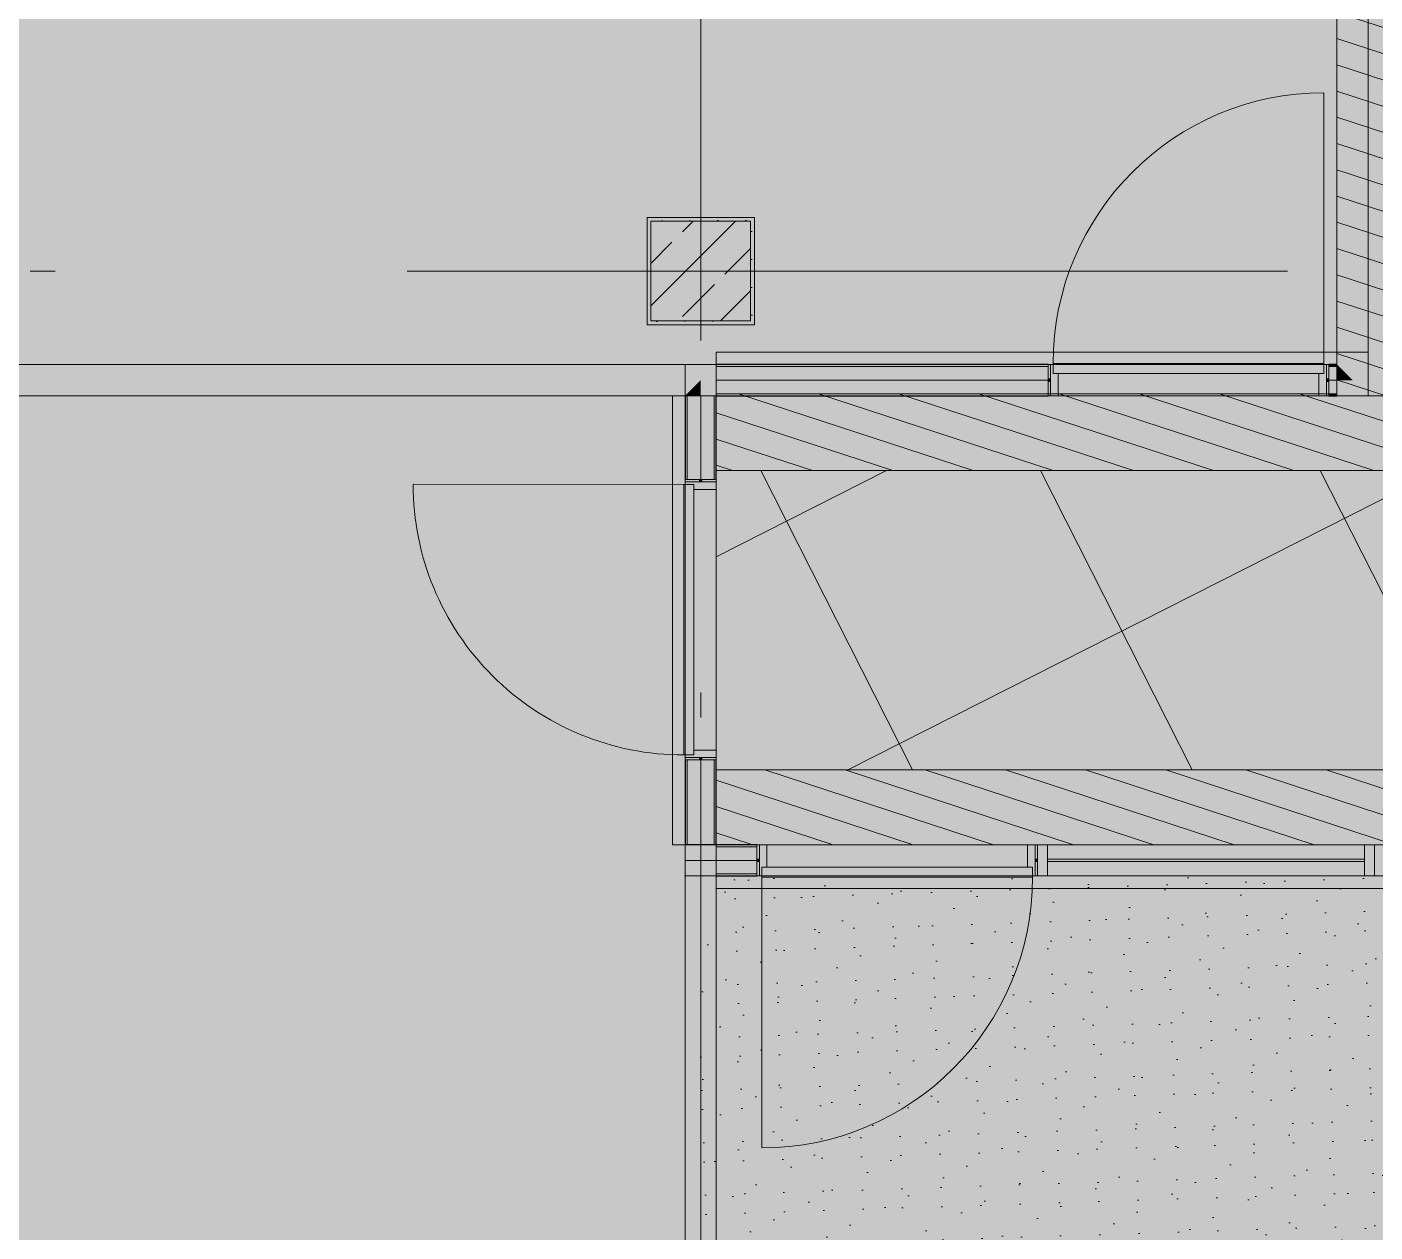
# Model space of a CAD drawing. Header units: metres. Extents: x 101 to 346, y 66 to 213.
# Drawn here: x 108.46 to 113.86, y 89.34 to 94.17 of the extents above; entities that cross this region are included whole.
import ezdxf

# ---------------------------------------------------------------- set-up
doc = ezdxf.new("R2010")
doc.units = ezdxf.units.M
doc.header["$MEASUREMENT"] = 0
for name, pattern in [('Strichlinie-über-Schnitt', [0.0023, 0.0008, -0.0015]), ('Strichpunktlinie', [0.006703, 0.003528, -0.001764, 0, -0.001411]), ('Wipeout_Contour', [1, 0, -1])]:
    doc.linetypes.add(name, pattern=pattern)
for name, color, linetype in [('00  Raster', 7, 'Continuous'), ('10  Stützen', 7, 'Continuous'), ('10  Stützen_Schnittschraffur', 7, 'Continuous'), ('10  Treppen + Rampen', 7, 'Continuous'), ('20  Wand Leichtbau', 7, 'Continuous'), ('Neubau_20  Boden Aufbauten', 7, 'Continuous'), ('Neubau_20  Boden Aufbauten_Deckschraffur', 7, 'Continuous'), ('Neubau_20  Bodenschott', 7, 'Continuous'), ('Neubau_20  Bodenschott_Deckschraffur', 7, 'Continuous'), ('Neubau_20  Wand Leichtbau', 7, 'Continuous'), ('Neubau_20 Wand Leichtbau MIETERAUSBAU', 7, 'Continuous'), ('Neubau_20 Wand Leichtbau MIETERAUSBAU_Deckschraffur', 7, 'Continuous'), ('Neubau_20 Wand Leichtbau MIETERAUSBAU_Fenster', 7, 'Continuous'), ('Neubau_20 Wand Leichtbau MIETERAUSBAU_Schnittschraffur', 7, 'Continuous'), ('Neubau_20 Wand Leichtbau MIETERAUSBAU_Tür', 7, 'Continuous')]:
    doc.layers.add(name, color=color, linetype=linetype)
pattern_1 = [(341.86749, (13.479, 22.35165), (0.03112157, 0.09503393), [])]
pattern_2 = [(26.86749, (13.58792, 22.68427), (-0.07117876, 0.14049852), [0, -0.105, 0, -0.1575]), (91.86749, (13.92054, 22.57534), (0.15741635, 0.00513262), [0, -0.077, 0, -0.133])]

# ---------------------------------------------------------------- blocks, each defined once
blk = doc.blocks.new('*X55', base_point=(96.2155, 47.274))
at = {"layer": 'Neubau_20 Wand Leichtbau MIETERAUSBAU_Schnittschraffur', "linetype": 'Continuous', "lineweight": 13, "true_color": 0x000100}
blk.add_hatch(color=98, dxfattribs=at).paths.add_polyline_path([(111.2179, 90.7749), (111.2179, 90.7669), (111.3804, 90.7669), (111.3804, 90.7749)])
blk = doc.blocks.new('*X56', base_point=(96.2155, 47.274))
at = {"layer": 'Neubau_20 Wand Leichtbau MIETERAUSBAU_Schnittschraffur', "linetype": 'Continuous', "lineweight": 13, "true_color": 0x000100}
blk.add_hatch(color=98, dxfattribs=at).paths.add_polyline_path([(111.3804, 90.8919), (111.2179, 90.8919), (111.2179, 90.8839), (111.3804, 90.8839)])
blk = doc.blocks.new('*X63', base_point=(96.2155, 47.274))
at = {"layer": 'Neubau_20 Wand Leichtbau MIETERAUSBAU_Schnittschraffur', "linetype": 'Continuous', "lineweight": 13, "true_color": 0x000100}
blk.add_hatch(color=98, dxfattribs=at).paths.add_polyline_path([(111.1009, 92.6919), (111.0929, 92.6919), (111.0929, 92.3569), (111.1009, 92.3569)])
blk = doc.blocks.new('*X64', base_point=(96.2155, 47.274))
at = {"layer": 'Neubau_20 Wand Leichtbau MIETERAUSBAU_Schnittschraffur', "linetype": 'Continuous', "lineweight": 13, "true_color": 0x000100}
blk.add_hatch(color=98, dxfattribs=at).paths.add_polyline_path([(111.1009, 91.2319), (111.0929, 91.2319), (111.0929, 90.8919), (111.1009, 90.8919)])
blk = doc.blocks.new('*X65', base_point=(96.2155, 47.274))
at = {"layer": 'Neubau_20 Wand Leichtbau MIETERAUSBAU_Schnittschraffur', "linetype": 'Continuous', "lineweight": 13, "true_color": 0x000100}
blk.add_hatch(color=98, dxfattribs=at).paths.add_polyline_path([(111.2179, 92.6919), (111.2099, 92.6919), (111.2099, 92.3569), (111.2179, 92.3569)])
blk = doc.blocks.new('*X66', base_point=(96.2155, 47.274))
at = {"layer": 'Neubau_20 Wand Leichtbau MIETERAUSBAU_Schnittschraffur', "linetype": 'Continuous', "lineweight": 13, "true_color": 0x000100}
blk.add_hatch(color=98, dxfattribs=at).paths.add_polyline_path([(111.2179, 91.2319), (111.2099, 91.2319), (111.2099, 90.8919), (111.2179, 90.8919)])
blk = doc.blocks.new('*X67', base_point=(96.2155, 47.274))
at = {"layer": 'Neubau_20 Wand Leichtbau MIETERAUSBAU_Schnittschraffur', "linetype": 'Continuous', "lineweight": 13, "true_color": 0x000100}
blk.add_hatch(color=98, dxfattribs=at).paths.add_polyline_path([(111.2179, 92.6999), (111.2179, 92.6919), (112.5479, 92.6919), (112.5479, 92.6999)])
blk = doc.blocks.new('*X68', base_point=(96.2155, 47.274))
at = {"layer": 'Neubau_20 Wand Leichtbau MIETERAUSBAU_Schnittschraffur', "linetype": 'Continuous', "lineweight": 13, "true_color": 0x000100}
blk.add_hatch(color=98, dxfattribs=at).paths.add_polyline_path([(113.6729, 92.6999), (113.6729, 92.6919), (113.7054, 92.6919), (113.7054, 92.6999)])
blk = doc.blocks.new('*X69', base_point=(96.2155, 47.274))
at = {"layer": 'Neubau_20 Wand Leichtbau MIETERAUSBAU_Schnittschraffur', "linetype": 'Continuous', "lineweight": 13, "true_color": 0x000100}
blk.add_hatch(color=98, dxfattribs=at).paths.add_polyline_path([(111.2179, 92.8169), (111.2179, 92.8089), (112.5479, 92.8089), (112.5479, 92.8169)])
blk = doc.blocks.new('*X70', base_point=(96.2155, 47.274))
at = {"layer": 'Neubau_20 Wand Leichtbau MIETERAUSBAU_Schnittschraffur', "linetype": 'Continuous', "lineweight": 13, "true_color": 0x000100}
blk.add_hatch(color=98, dxfattribs=at).paths.add_polyline_path([(113.6729, 92.8169), (113.6729, 92.8089), (113.7054, 92.8089), (113.7054, 92.8169)])

msp = doc.modelspace()

# ---------------------------------------------------------------- hatches: boundary and pattern name
at = {"layer": '10  Stützen_Schnittschraffur', "linetype": 'Continuous', "lineweight": 0, "true_color": 0xffffff}
h = msp.add_hatch(color=7, dxfattribs=at)
h.paths.add_polyline_path([(110.9404, 93.4069), (110.9404, 92.9769), (111.3704, 92.9769), (111.3704, 93.4069)])
h.paths.add_polyline_path([(110.9554, 93.3919), (111.3554, 93.3919), (111.3554, 92.9919), (110.9554, 92.9919)], flags=0)
at = {"layer": '10  Stützen_Schnittschraffur', "linetype": 'Continuous', "lineweight": 13, "true_color": 0x000100}
h = msp.add_hatch(dxfattribs=at)
h.set_pattern_fill('Gips_0008', color=98, style=0, pattern_type=2)
h.set_pattern_definition([(26.86749, (13.479, 22.351647), (-0.022596431, 0.044602705), [0, -0.05])])
h.paths.add_polyline_path([(110.9404, 93.4069), (110.9404, 92.9769), (111.3704, 92.9769), (111.3704, 93.4069)])
h.paths.add_polyline_path([(110.9554, 93.3919), (111.3554, 93.3919), (111.3554, 92.9919), (110.9554, 92.9919)], flags=0)
at = {"layer": '10  Stützen_Schnittschraffur', "linetype": 'Continuous', "lineweight": 0, "true_color": 0xffffff}
msp.add_hatch(color=7, dxfattribs=at).paths.add_polyline_path([(110.9554, 92.9919), (111.3554, 92.9919), (111.3554, 93.3919), (110.9554, 93.3919)])
at = {"layer": '10  Stützen_Schnittschraffur', "linetype": 'Continuous', "lineweight": 13, "true_color": 0x000100}
h = msp.add_hatch(dxfattribs=at)
h.set_pattern_fill('Beton__Stahlbeton_0008', color=98, style=0, pattern_type=2)
h.set_pattern_definition([(225, (110.95537, 93.3919), (-0.16971, 0.16971), []), (225, (110.87052, 93.47674), (-0.169706, 0.169706), [0.18, -0.06])])
h.paths.add_polyline_path([(110.9554, 92.9919), (111.3554, 92.9919), (111.3554, 93.3919), (110.9554, 93.3919)])
at = {"layer": 'Neubau_20  Boden Aufbauten_Deckschraffur', "linetype": 'Continuous', "lineweight": 18}
for color, points in [(30, [(113.8304, 99.9619), (113.8304, 97.312), (113.7054, 97.312), (113.7054, 92.6999), (111.2179, 92.6999), (111.2179, 92.3919), (121.8454, 92.3919), (121.8454, 92.8169), (124.6679, 92.8169), (124.6679, 95.2768), (122.0179, 95.2768), (122.0179, 99.9621)]), (171, [(113.1704, 97.469), (104.6804, 97.469), (104.6804, 92.8669), (104.6804, 85.0069), (111.0679, 85.0069), (111.1554, 85.0069), (111.1554, 90.7669), (111.0929, 90.7669), (111.0929, 92.8169), (111.2179, 92.8169), (113.7054, 92.8169), (113.7054, 97.312), (113.1704, 97.312)]), (30, [(121.8454, 91.1919), (111.2179, 91.1919), (111.2179, 90.8919), (118.2804, 90.8919), (118.2804, 85.1769), (120.5754, 85.1769), (120.5754, 88.5569), (121.8454, 88.5569), (121.8454, 90.7169)])]:
    msp.add_hatch(color=color, dxfattribs=at).paths.add_polyline_path(points)
h = msp.add_hatch(dxfattribs=at)
h.set_pattern_fill('Holz_Schalung_liegend__1_A9', color=6, style=0, pattern_type=2)
h.set_pattern_definition(pattern_1)
h.paths.add_polyline_path([(113.8304, 99.9619), (113.8304, 97.312), (113.7054, 97.312), (113.7054, 92.6999), (111.2179, 92.6999), (111.2179, 92.3919), (121.8454, 92.3919), (121.8454, 92.8169), (124.6679, 92.8169), (124.6679, 95.2768), (122.0179, 95.2768), (122.0179, 99.9621)])
h = msp.add_hatch(dxfattribs=at)
h.set_pattern_fill('Mörtel_0008', color=8, style=0, pattern_type=2)
h.set_pattern_definition(pattern_2)
h.paths.add_polyline_path([(113.1704, 97.469), (104.6804, 97.469), (104.6804, 92.8669), (104.6804, 85.0069), (111.0679, 85.0069), (111.1554, 85.0069), (111.1554, 90.7669), (111.0929, 90.7669), (111.0929, 92.8169), (111.2179, 92.8169), (113.7054, 92.8169), (113.7054, 97.312), (113.1704, 97.312)])
at = {"layer": 'Neubau_20  Boden Aufbauten_Deckschraffur', "linetype": 'Continuous', "lineweight": 18, "true_color": 0xff952b}
msp.add_hatch(color=30, dxfattribs=at).paths.add_polyline_path([(121.9554, 92.3919), (111.2179, 92.3919), (111.2179, 91.1919), (121.9554, 91.1919)])
at = {"layer": 'Neubau_20  Boden Aufbauten_Deckschraffur', "linetype": 'Continuous', "lineweight": 18, "true_color": 0x9900ff}
h = msp.add_hatch(dxfattribs=at)
h.set_pattern_fill('Bauliche_Anlagen__geplan_5C', color=190, style=0, pattern_type=2)
h.set_pattern_definition([(26.8675, (13.479, 22.3516), (-0.451929, 0.892054), []), (116.8675, (13.479, 22.3516), (0.892054, 0.451929), [])])
h.paths.add_polyline_path([(121.9554, 92.3919), (111.2179, 92.3919), (111.2179, 91.1919), (121.9554, 91.1919)])
at = {"layer": 'Neubau_20  Boden Aufbauten_Deckschraffur', "linetype": 'Continuous', "lineweight": 18}
h = msp.add_hatch(dxfattribs=at)
h.set_pattern_fill('Holz_Schalung_liegend__1_A9', color=6, style=0, pattern_type=2)
h.set_pattern_definition(pattern_1)
h.paths.add_polyline_path([(121.8454, 91.1919), (111.2179, 91.1919), (111.2179, 90.8919), (118.2804, 90.8919), (118.2804, 85.1769), (120.5754, 85.1769), (120.5754, 88.5569), (121.8454, 88.5569), (121.8454, 90.7169)])
at = {"layer": 'Neubau_20  Boden Aufbauten_Deckschraffur', "linetype": 'Continuous', "lineweight": 18, "true_color": 0xe2ff40}
msp.add_hatch(color=61, dxfattribs=at).paths.add_polyline_path([(111.1554, 90.7669), (111.1554, 85.0069), (118.2804, 85.0069), (118.2804, 90.7669)])
at = {"layer": 'Neubau_20  Boden Aufbauten_Deckschraffur', "linetype": 'Continuous', "lineweight": 18, "true_color": 0xdfdfdf}
h = msp.add_hatch(dxfattribs=at)
h.set_pattern_fill('Mörtel_0008', color=254, style=0, pattern_type=2)
h.set_pattern_definition(pattern_2)
h.paths.add_polyline_path([(111.1554, 90.7669), (111.1554, 85.0069), (118.2804, 85.0069), (118.2804, 90.7669)])
at = {"layer": 'Neubau_20  Bodenschott_Deckschraffur', "linetype": 'Continuous', "lineweight": 0, "true_color": 0x11960a}
for points in [[(111.2179, 92.6919), (113.8304, 92.6919), (113.8304, 92.8669), (111.2179, 92.8669)], [(111.0429, 92.6919), (111.0429, 90.8919), (111.2179, 90.8919), (111.2179, 92.6919)]]:
    msp.add_hatch(color=94, dxfattribs=at).paths.add_polyline_path(points)
at = {"layer": 'Neubau_20 Wand Leichtbau MIETERAUSBAU_Schnittschraffur', "linetype": 'Continuous', "lineweight": 18}
for points in [[(113.8304, 92.6919), (113.8304, 97.312), (113.7054, 97.312), (113.7054, 92.8169)], [(104.6804, 92.6919), (111.0929, 92.6919), (111.2179, 92.8169), (104.6804, 92.8169)], [(111.2099, 92.8089), (111.2099, 92.6919), (111.2179, 92.6919), (111.2179, 92.8169)], [(113.7134, 92.8089), (113.7054, 92.8169), (113.7054, 92.8089)], [(111.2099, 92.6919), (111.2099, 92.8089), (111.1554, 92.7544), (111.1554, 92.6919)], [(113.7054, 92.7544), (113.7679, 92.7544), (113.7134, 92.8089), (113.7054, 92.8089)], [(111.1554, 92.6919), (111.1554, 92.7544), (111.1009, 92.6999), (111.1009, 92.6919)], [(113.7054, 92.6999), (113.8224, 92.6999), (113.7679, 92.7544), (113.7054, 92.7544)], [(111.1009, 92.6999), (111.0929, 92.6919), (111.1009, 92.6919)], [(113.8224, 92.6999), (113.7054, 92.6999), (113.7054, 92.6919), (113.8304, 92.6919)], [(111.2179, 90.8919), (111.0929, 90.8919), (111.0929, 90.8839), (111.2179, 90.8839)], [(111.2179, 90.8839), (111.0929, 90.8839), (111.0929, 90.8294), (111.2179, 90.8294)], [(111.2179, 90.8294), (111.0929, 90.8294), (111.0929, 90.7749), (111.2179, 90.7749)], [(111.0929, 90.7749), (111.0929, 90.7669), (111.2179, 90.7669), (111.2179, 90.7749)], [(111.2179, 90.7669), (111.0929, 90.7669), (111.0938, 85.8269), (111.1563, 85.8269), (111.2188, 85.8269)]]:
    msp.add_hatch(color=9, dxfattribs=at).paths.add_polyline_path(points)
at = {"layer": 'Neubau_20 Wand Leichtbau MIETERAUSBAU_Schnittschraffur', "linetype": 'Continuous', "lineweight": 0, "true_color": 0xffffff}
for points in [[(111.2179, 92.8169), (111.2179, 92.8089), (112.5479, 92.8089), (112.5479, 92.8169)], [(112.5879, 92.6919), (112.5879, 92.7819), (112.5679, 92.7819), (112.5679, 92.8169), (112.5579, 92.8169), (112.5579, 92.7594), (112.5579, 92.7494), (112.5579, 92.6919)], [(112.5679, 92.8219), (112.5679, 92.7819), (113.6529, 92.7819), (113.6529, 92.8219)], [(113.6329, 92.6919), (113.6629, 92.6919), (113.6629, 92.7494), (113.6629, 92.7594), (113.6629, 92.8169), (113.6529, 92.8169), (113.6529, 92.7819), (113.6329, 92.7819)], [(113.6729, 92.8169), (113.6729, 92.8089), (113.7054, 92.8089), (113.7054, 92.8169)], [(112.5579, 92.7494), (112.5579, 92.7594), (112.5479, 92.7594), (112.5479, 92.7494)], [(113.6629, 92.7494), (113.6729, 92.7494), (113.6729, 92.7594), (113.6629, 92.7594)], [(111.1009, 92.6919), (111.0929, 92.6919), (111.0929, 92.3569), (111.1009, 92.3569)], [(111.2179, 92.6919), (111.2099, 92.6919), (111.2099, 92.3569), (111.2179, 92.3569)], [(111.2179, 92.6999), (111.2179, 92.6919), (112.5479, 92.6919), (112.5479, 92.6999)], [(113.6729, 92.6999), (113.6729, 92.6919), (113.7054, 92.6919), (113.7054, 92.6999)], [(111.0879, 91.2519), (111.1279, 91.2519), (111.1279, 92.3369), (111.0879, 92.3369)], [(111.2179, 92.3169), (111.2179, 92.3469), (111.1604, 92.3469), (111.1504, 92.3469), (111.0929, 92.3469), (111.0929, 92.3369), (111.1279, 92.3369), (111.1279, 92.3169)], [(111.1604, 92.3469), (111.1604, 92.3569), (111.1504, 92.3569), (111.1504, 92.3469)], [(111.2179, 91.2719), (111.1279, 91.2719), (111.1279, 91.2519), (111.0929, 91.2519), (111.0929, 91.2419), (111.1504, 91.2419), (111.1604, 91.2419), (111.2179, 91.2419)], [(111.1009, 91.2319), (111.0929, 91.2319), (111.0929, 90.8919), (111.1009, 90.8919)], [(111.1604, 91.2419), (111.1504, 91.2419), (111.1504, 91.2319), (111.1604, 91.2319)], [(111.2179, 91.2319), (111.2099, 91.2319), (111.2099, 90.8919), (111.2179, 90.8919)], [(111.3804, 90.8919), (111.2179, 90.8919), (111.2179, 90.8839), (111.3804, 90.8839)], [(111.4204, 90.8919), (111.3904, 90.8919), (111.3904, 90.8344), (111.3904, 90.8244), (111.3904, 90.7669), (111.4004, 90.7669), (111.4004, 90.8019), (111.4204, 90.8019)], [(112.4654, 90.8919), (112.4654, 90.8019), (112.4854, 90.8019), (112.4854, 90.7669), (112.4954, 90.7669), (112.4954, 90.8244), (112.4954, 90.8344), (112.4954, 90.8919)], [(113.8954, 90.7669), (113.8954, 90.8919), (113.8554, 90.8919), (113.8554, 90.7669)], [(111.3904, 90.8344), (111.3804, 90.8344), (111.3804, 90.8244), (111.3904, 90.8244)], [(112.4954, 90.8344), (112.4954, 90.8244), (112.5054, 90.8244), (112.5054, 90.8344)], [(111.2179, 90.7749), (111.2179, 90.7669), (111.3804, 90.7669), (111.3804, 90.7749)], [(112.4854, 90.7619), (112.4854, 90.8019), (111.4004, 90.8019), (111.4004, 90.7619)]]:
    msp.add_hatch(color=7, dxfattribs=at).paths.add_polyline_path(points)

# ---------------------------------------------------------------- linework, layer by layer
at = {"layer": '00  Raster', "color": 5, "linetype": 'Strichpunktlinie', "lineweight": 13, "ltscale": 1000}
for p, q in [((111.1554, 79.3072), (111.1554, 102.9769)), ((103.1761, 93.1919), (159.1776, 93.1919))]:
    msp.add_line(p, q, dxfattribs=at)
at = {"layer": '10  Stützen', "color": 7, "linetype": 'Continuous', "lineweight": 13, "ltscale": 1000, "flags": 128}
for points in [[(110.9404, 93.4069), (110.9404, 92.9769), (111.3704, 92.9769), (111.3704, 93.4069)], [(110.9554, 92.9919), (111.3554, 92.9919), (111.3554, 93.3919), (110.9554, 93.3919)]]:
    msp.add_lwpolyline(points, close=True, dxfattribs=at)
at = {"layer": '20  Wand Leichtbau', "color": 7, "linetype": 'Strichlinie-über-Schnitt', "lineweight": 13, "ltscale": 1000, "flags": 128}
for points in [[(121.8704, 92.8169), (111.0929, 92.8169)], [(111.0929, 92.8169), (111.0929, 92.6919)], [(111.0929, 92.8169), (111.0929, 92.6919)], [(121.8704, 92.8169), (111.0929, 92.8169)], [(111.0929, 92.6919), (121.8704, 92.6919)], [(111.2179, 92.6919), (121.8704, 92.6919)], [(121.8454, 90.8919), (111.1554, 90.8919)], [(111.1554, 90.7669), (111.1554, 90.8919)], [(111.1554, 90.7669), (121.8454, 90.7669)]]:
    msp.add_lwpolyline(points, dxfattribs=at)
at = {"layer": 'Neubau_20  Boden Aufbauten', "color": 7, "linetype": 'Continuous', "lineweight": 13, "ltscale": 1000, "flags": 128}
for points in [[(113.8304, 99.9619), (113.8304, 97.312), (113.7054, 97.312), (113.7054, 92.6999), (111.2179, 92.6999), (111.2179, 92.3919), (121.8454, 92.3919), (121.8454, 92.8169), (124.6679, 92.8169), (124.6679, 95.2768), (122.0179, 95.2768), (122.0179, 99.9621)], [(113.1704, 97.469), (104.6804, 97.469), (104.6804, 92.8669), (104.6804, 85.0069), (111.0679, 85.0069), (111.1554, 85.0069), (111.1554, 90.7669), (111.0929, 90.7669), (111.0929, 92.8169), (111.2179, 92.8169), (113.7054, 92.8169), (113.7054, 97.312), (113.1704, 97.312)], [(121.8454, 91.1919), (111.2179, 91.1919), (111.2179, 90.8919), (118.2804, 90.8919), (118.2804, 85.1769), (120.5754, 85.1769), (120.5754, 88.5569), (121.8454, 88.5569), (121.8454, 90.7169)], [(111.1554, 90.7669), (111.1554, 85.0069), (118.2804, 85.0069), (118.2804, 90.7669)]]:
    msp.add_lwpolyline(points, close=True, dxfattribs=at)
at = {"layer": 'Neubau_20  Boden Aufbauten', "color": 253, "linetype": 'Continuous', "lineweight": 18, "ltscale": 1000, "true_color": 0x9f9f9f, "flags": 128}
msp.add_lwpolyline([(121.9554, 92.3919), (111.2179, 92.3919), (111.2179, 91.1919), (121.9554, 91.1919)], close=True, dxfattribs=at)
at = {"layer": 'Neubau_20  Bodenschott', "color": 7, "linetype": 'Continuous', "lineweight": 13, "ltscale": 1000, "flags": 128}
for points in [[(113.8304, 92.8669), (111.2179, 92.8669)], [(111.2179, 92.6919), (111.2179, 92.8669)], [(113.8304, 92.6919), (113.8304, 92.8669)], [(111.0429, 92.6919), (111.0429, 90.8919)], [(111.0429, 92.6919), (111.2179, 92.6919)], [(111.2179, 92.6919), (113.8304, 92.6919)], [(111.2179, 90.8919), (111.2179, 92.6919)], [(111.0429, 90.8919), (111.2179, 90.8919)], [(111.2179, 90.7169), (111.2179, 90.8919)], [(111.2179, 90.7169), (118.2793, 90.7169)]]:
    msp.add_lwpolyline(points, dxfattribs=at)
at = {"layer": 'Neubau_20  Wand Leichtbau', "color": 7, "linetype": 'Strichlinie-über-Schnitt', "lineweight": 13, "ltscale": 1000, "flags": 128}
for points in [[(111.0929, 92.6919), (111.0929, 90.8294)], [(111.2179, 90.8294), (111.2179, 92.6919)], [(111.2179, 90.8294), (111.0929, 90.8294)]]:
    msp.add_lwpolyline(points, dxfattribs=at)
at = {"layer": 'Neubau_20 Wand Leichtbau MIETERAUSBAU', "color": 7, "linetype": 'Continuous', "lineweight": 13, "ltscale": 1000}
for p, q in [((112.5479, 92.8089), (112.5479, 92.8169)), ((113.6729, 92.8089), (113.6729, 92.8169)), ((111.2179, 92.8089), (112.5479, 92.8089)), ((112.5479, 92.7544), (112.5479, 92.8089)), ((113.6729, 92.8089), (113.7054, 92.8089)), ((113.6729, 92.7544), (113.6729, 92.8089)), ((111.2179, 92.7544), (112.5479, 92.7544)), ((112.5479, 92.6999), (112.5479, 92.7544)), ((113.6729, 92.7544), (113.7054, 92.7544)), ((113.6729, 92.6999), (113.6729, 92.7544)), ((111.1009, 92.6919), (111.1009, 92.3569)), ((111.1554, 92.6919), (111.1554, 92.3569)), ((111.2099, 92.6919), (111.2099, 92.3569)), ((111.2179, 92.6999), (112.5479, 92.6999)), ((112.5479, 92.6919), (112.5479, 92.6999)), ((113.6729, 92.6999), (113.7054, 92.6999)), ((113.6729, 92.6919), (113.6729, 92.6999)), ((111.1009, 92.3569), (111.0929, 92.3569)), ((111.1554, 92.3569), (111.1009, 92.3569)), ((111.2099, 92.3569), (111.1554, 92.3569)), ((111.2179, 92.3569), (111.2099, 92.3569)), ((111.1009, 91.2319), (111.0929, 91.2319)), ((111.1009, 91.2319), (111.1009, 90.8919)), ((111.1554, 91.2319), (111.1009, 91.2319)), ((111.1554, 91.2319), (111.1554, 90.8919)), ((111.2099, 91.2319), (111.1554, 91.2319)), ((111.2099, 91.2319), (111.2099, 90.8919)), ((111.2179, 91.2319), (111.2099, 91.2319)), ((111.2179, 90.8839), (111.3804, 90.8839)), ((111.3804, 90.8839), (111.3804, 90.8919)), ((111.3804, 90.8294), (111.3804, 90.8839)), ((112.5054, 90.8839), (112.5054, 90.8919)), ((112.5054, 90.8294), (112.5054, 90.8839)), ((111.2179, 90.8294), (111.3804, 90.8294)), ((111.3804, 90.7749), (111.3804, 90.8294)), ((112.5054, 90.7749), (112.5054, 90.8294)), ((111.2179, 90.7749), (111.3804, 90.7749)), ((111.3804, 90.7669), (111.3804, 90.7749)), ((112.5054, 90.7669), (112.5054, 90.7749))]:
    msp.add_line(p, q, dxfattribs=at)
at = {"layer": 'Neubau_20 Wand Leichtbau MIETERAUSBAU', "color": 7, "linetype": 'Continuous', "lineweight": 18, "ltscale": 1000}
for p, q in [((113.7054, 92.8169), (113.7054, 92.8089)), ((113.7054, 92.8169), (113.7054, 92.8089)), ((113.7054, 92.8089), (113.7054, 92.7544)), ((113.7054, 92.8089), (113.7054, 92.7544)), ((113.7054, 92.7544), (113.7054, 92.6999)), ((113.7054, 92.7544), (113.7054, 92.6999)), ((111.1009, 92.6919), (111.0929, 92.6919)), ((111.1009, 92.6919), (111.0929, 92.6919)), ((111.1554, 92.6919), (111.1009, 92.6919)), ((111.1554, 92.6919), (111.1009, 92.6919)), ((111.2099, 92.6919), (111.1554, 92.6919)), ((111.2099, 92.6919), (111.1554, 92.6919)), ((111.2179, 92.6919), (111.2099, 92.6919)), ((111.2179, 92.6919), (111.2099, 92.6919)), ((113.7054, 92.6999), (113.7054, 92.6919)), ((113.7054, 92.6999), (113.7054, 92.6919)), ((111.2179, 90.8839), (111.2179, 90.8919)), ((111.2179, 90.8839), (111.2179, 90.8919)), ((111.2179, 90.8294), (111.2179, 90.8839)), ((111.2179, 90.8294), (111.2179, 90.8839)), ((111.2179, 90.7749), (111.2179, 90.8294)), ((111.2179, 90.7749), (111.2179, 90.8294)), ((111.2179, 90.7669), (111.2179, 90.7749)), ((111.2179, 90.7669), (111.2179, 90.7749))]:
    msp.add_line(p, q, dxfattribs=at)
at = {"layer": 'Neubau_20 Wand Leichtbau MIETERAUSBAU', "color": 7, "linetype": 'Continuous', "lineweight": 25, "ltscale": 1000}
msp.add_line((111.2179, 90.8919), (111.0929, 90.8919), dxfattribs=at)
at = {"layer": 'Neubau_20 Wand Leichtbau MIETERAUSBAU', "color": 7, "linetype": 'Continuous', "lineweight": 18, "ltscale": 1000, "flags": 128}
for points in [[(113.7054, 97.312), (113.7054, 92.8169)], [(113.8304, 92.6919), (113.8304, 97.312)], [(111.2179, 92.8169), (104.6804, 92.8169)], [(104.6804, 92.6919), (111.0929, 92.6919)], [(111.0929, 90.7669), (111.0938, 85.8269)], [(111.2188, 85.8269), (111.2179, 90.7669)]]:
    msp.add_lwpolyline(points, dxfattribs=at)
at = {"layer": 'Neubau_20 Wand Leichtbau MIETERAUSBAU', "color": 7, "linetype": 'Continuous', "lineweight": 13, "ltscale": 1000, "flags": 128}
for points in [[(111.2179, 92.8169), (111.2179, 92.6919)], [(111.2179, 92.8089), (111.2179, 92.8169)], [(111.2179, 92.7544), (111.2179, 92.8089)], [(111.2179, 92.6999), (111.2179, 92.7544)], [(111.2179, 92.6919), (111.2179, 92.6999)], [(113.8304, 92.6919), (113.7054, 92.6919)], [(111.0929, 90.8839), (111.0929, 90.8919)], [(111.0929, 90.8919), (111.1009, 90.8919)], [(111.0929, 90.8294), (111.0929, 90.8839)], [(111.1009, 90.8919), (111.1554, 90.8919)], [(111.1554, 90.8919), (111.2099, 90.8919)], [(111.2099, 90.8919), (111.2179, 90.8919)], [(111.0929, 90.7749), (111.0929, 90.8294)], [(111.0929, 90.7669), (111.0929, 90.7749)]]:
    msp.add_lwpolyline(points, dxfattribs=at)
at = {"layer": 'Neubau_20 Wand Leichtbau MIETERAUSBAU', "color": 7, "linetype": 'Continuous', "lineweight": 25, "ltscale": 1000, "flags": 128}
for points in [[(112.5479, 92.8169), (111.2179, 92.8169)], [(113.7054, 92.8169), (113.6729, 92.8169)], [(111.0929, 92.6919), (111.0929, 92.3569)], [(111.2179, 92.3569), (111.2179, 92.6919)], [(111.2179, 92.6919), (112.5479, 92.6919)], [(113.6729, 92.6919), (113.7054, 92.6919)], [(111.0929, 91.2319), (111.0929, 90.8919)], [(111.2179, 90.8919), (111.2179, 91.2319)], [(111.3804, 90.8919), (111.0929, 90.8919)], [(111.2179, 90.7669), (111.3804, 90.7669)]]:
    msp.add_lwpolyline(points, dxfattribs=at)
at = {"layer": 'Neubau_20 Wand Leichtbau MIETERAUSBAU', "color": 7, "linetype": 'Continuous', "lineweight": 18, "ltscale": 1000}
msp.add_point((111.0929, 90.7669), dxfattribs=at)
msp.add_point((111.0929, 90.7669), dxfattribs=at)
at = {"layer": 'Neubau_20 Wand Leichtbau MIETERAUSBAU_Fenster', "color": 7, "linetype": 'Continuous', "lineweight": 13, "ltscale": 1000}
for p, q in [((112.5054, 90.7669), (112.5054, 90.8919)), ((113.8554, 90.7669), (113.8554, 90.8919)), ((113.8554, 90.8919), (113.8954, 90.8919)), ((113.8554, 90.8919), (113.8554, 90.7669)), ((113.8954, 90.7669), (113.8554, 90.7669))]:
    msp.add_line(p, q, dxfattribs=at)
at = {"layer": 'Neubau_20 Wand Leichtbau MIETERAUSBAU_Tür', "color": 7, "linetype": 'Continuous', "lineweight": 13, "ltscale": 1000}
for p, q in [((113.6529, 92.8219), (113.6529, 93.9069)), ((112.5479, 92.8089), (112.5479, 92.8169)), ((112.5479, 92.8089), (112.5479, 92.8169)), ((112.5679, 92.8169), (112.5579, 92.8169)), ((112.5579, 92.8169), (112.5579, 92.7594)), ((112.5679, 92.8219), (112.5679, 92.7819)), ((113.6529, 92.8219), (112.5679, 92.8219)), ((112.5679, 92.7819), (112.5679, 92.8169)), ((113.6529, 92.7819), (113.6529, 92.8219)), ((113.6529, 92.7819), (113.6529, 92.8169)), ((113.6529, 92.8169), (113.6629, 92.8169)), ((113.6629, 92.8169), (113.6629, 92.7594)), ((113.6729, 92.8089), (113.6729, 92.8169)), ((113.6729, 92.8089), (113.6729, 92.8169)), ((112.5479, 92.7544), (112.5479, 92.8089)), ((112.5479, 92.7544), (112.5479, 92.8089)), ((112.5879, 92.7819), (112.5679, 92.7819)), ((112.5679, 92.7819), (113.6529, 92.7819)), ((112.5879, 92.6919), (112.5879, 92.7819)), ((113.6329, 92.6919), (113.6329, 92.7819)), ((113.6329, 92.7819), (113.6529, 92.7819)), ((113.6729, 92.7544), (113.6729, 92.8089)), ((113.6729, 92.7544), (113.6729, 92.8089)), ((112.5579, 92.7594), (112.5479, 92.7594)), ((112.5479, 92.7594), (112.5479, 92.7494)), ((112.5479, 92.7494), (112.5579, 92.7594)), ((112.5479, 92.7594), (112.5579, 92.7494)), ((112.5479, 92.6999), (112.5479, 92.7544)), ((112.5479, 92.6999), (112.5479, 92.7544)), ((112.5479, 92.7494), (112.5579, 92.7494)), ((112.5579, 92.7494), (112.5579, 92.7594)), ((112.5579, 92.7494), (112.5579, 92.6919)), ((113.6629, 92.7494), (113.6629, 92.7594)), ((113.6629, 92.7594), (113.6729, 92.7594)), ((113.6729, 92.7494), (113.6629, 92.7594)), ((113.6729, 92.7594), (113.6629, 92.7494)), ((113.6629, 92.7494), (113.6629, 92.6919)), ((113.6729, 92.7494), (113.6629, 92.7494)), ((113.6729, 92.7594), (113.6729, 92.7494)), ((113.6729, 92.6999), (113.6729, 92.7544)), ((113.6729, 92.6999), (113.6729, 92.7544)), ((112.5479, 92.6919), (112.5479, 92.6999)), ((112.5479, 92.6919), (112.5479, 92.6999)), ((112.5579, 92.6919), (112.5879, 92.6919)), ((113.6629, 92.6919), (113.6329, 92.6919)), ((113.6729, 92.6919), (113.6729, 92.6999)), ((113.6729, 92.6919), (113.6729, 92.6999)), ((111.0879, 92.3369), (110.0029, 92.337)), ((111.1279, 92.3369), (111.0879, 92.3369)), ((111.0879, 92.3369), (111.0879, 91.2519)), ((111.1009, 92.3569), (111.0929, 92.3569)), ((111.1009, 92.3569), (111.0929, 92.3569)), ((111.0929, 92.3369), (111.0929, 92.3469)), ((111.0929, 92.3469), (111.1504, 92.3469)), ((111.1279, 92.3369), (111.0929, 92.3369)), ((111.1554, 92.3569), (111.1009, 92.3569)), ((111.1554, 92.3569), (111.1009, 92.3569)), ((111.1279, 92.3169), (111.1279, 92.3369)), ((111.1279, 91.2519), (111.1279, 92.3369)), ((111.1504, 92.3469), (111.1504, 92.3569)), ((111.1504, 92.3569), (111.1604, 92.3569)), ((111.1604, 92.3569), (111.1504, 92.3469)), ((111.1504, 92.3569), (111.1604, 92.3469)), ((111.1604, 92.3469), (111.1504, 92.3469)), ((111.2099, 92.3569), (111.1554, 92.3569)), ((111.2099, 92.3569), (111.1554, 92.3569)), ((111.1604, 92.3569), (111.1604, 92.3469)), ((111.1604, 92.3469), (111.2179, 92.3469)), ((111.2179, 92.3569), (111.2099, 92.3569)), ((111.2179, 92.3569), (111.2099, 92.3569)), ((111.2179, 92.3469), (111.2179, 92.3169)), ((111.2179, 92.3169), (111.1279, 92.3169)), ((111.0879, 91.2519), (111.1279, 91.2519)), ((111.1279, 91.2519), (111.0929, 91.2519)), ((111.0929, 91.2519), (111.0929, 91.2419)), ((111.2179, 91.2719), (111.1279, 91.2719)), ((111.1279, 91.2719), (111.1279, 91.2519)), ((111.2179, 91.2419), (111.2179, 91.2719)), ((111.0929, 91.2419), (111.1504, 91.2419)), ((111.1009, 91.2319), (111.0929, 91.2319)), ((111.1009, 91.2319), (111.0929, 91.2319)), ((111.1554, 91.2319), (111.1009, 91.2319)), ((111.1554, 91.2319), (111.1009, 91.2319)), ((111.1604, 91.2419), (111.1504, 91.2419)), ((111.1504, 91.2419), (111.1504, 91.2319)), ((111.1604, 91.2319), (111.1504, 91.2419)), ((111.1504, 91.2319), (111.1604, 91.2419)), ((111.1504, 91.2319), (111.1604, 91.2319)), ((111.2099, 91.2319), (111.1554, 91.2319)), ((111.2099, 91.2319), (111.1554, 91.2319)), ((111.1604, 91.2419), (111.2179, 91.2419)), ((111.1604, 91.2319), (111.1604, 91.2419)), ((111.2179, 91.2319), (111.2099, 91.2319)), ((111.2179, 91.2319), (111.2099, 91.2319)), ((111.3804, 90.8839), (111.3804, 90.8919)), ((111.3804, 90.8839), (111.3804, 90.8919)), ((111.3804, 90.8294), (111.3804, 90.8839)), ((111.3804, 90.8294), (111.3804, 90.8839)), ((111.3904, 90.8344), (111.3904, 90.8919)), ((111.3904, 90.8919), (111.4204, 90.8919)), ((111.4204, 90.8919), (111.4204, 90.8019)), ((112.4654, 90.8919), (112.4654, 90.8019)), ((112.4954, 90.8919), (112.4654, 90.8919)), ((112.4954, 90.8344), (112.4954, 90.8919)), ((112.5054, 90.8839), (112.5054, 90.8919)), ((112.5054, 90.8839), (112.5054, 90.8919)), ((112.5054, 90.8294), (112.5054, 90.8839)), ((112.5054, 90.8294), (112.5054, 90.8839)), ((111.3804, 90.8244), (111.3804, 90.8344)), ((111.3804, 90.8344), (111.3904, 90.8344)), ((111.3804, 90.8344), (111.3904, 90.8244)), ((111.3804, 90.8244), (111.3904, 90.8344)), ((111.3804, 90.7749), (111.3804, 90.8294)), ((111.3804, 90.7749), (111.3804, 90.8294)), ((111.3904, 90.8244), (111.3804, 90.8244)), ((111.3904, 90.8344), (111.3904, 90.8244)), ((111.3904, 90.7669), (111.3904, 90.8244)), ((112.4954, 90.8344), (112.4954, 90.8244)), ((112.5054, 90.8344), (112.4954, 90.8344)), ((112.5054, 90.8344), (112.4954, 90.8244)), ((112.5054, 90.8244), (112.4954, 90.8344)), ((112.4954, 90.7669), (112.4954, 90.8244)), ((112.4954, 90.8244), (112.5054, 90.8244)), ((112.5054, 90.8244), (112.5054, 90.8344)), ((112.5054, 90.7749), (112.5054, 90.8294)), ((112.5054, 90.7749), (112.5054, 90.8294)), ((111.3804, 90.7669), (111.3804, 90.7749)), ((111.3804, 90.7669), (111.3804, 90.7749)), ((111.4004, 90.7669), (111.3904, 90.7669)), ((111.4204, 90.8019), (111.4004, 90.8019)), ((111.4004, 90.8019), (111.4004, 90.7669)), ((112.4854, 90.8019), (111.4004, 90.8019)), ((111.4004, 90.8019), (111.4004, 90.7619)), ((112.4654, 90.8019), (112.4854, 90.8019)), ((112.4854, 90.8019), (112.4854, 90.7669)), ((112.4854, 90.7619), (112.4854, 90.8019)), ((112.4854, 90.7669), (112.4954, 90.7669)), ((112.5054, 90.7669), (112.5054, 90.7749)), ((112.5054, 90.7669), (112.5054, 90.7749)), ((111.4004, 90.7619), (112.4854, 90.7619)), ((111.4004, 90.7619), (111.4004, 89.6769))]:
    msp.add_line(p, q, dxfattribs=at)
for centre, start, end in [((113.6529, 92.8219), 90, 180), ((111.0879, 92.3369), 179.9993, 269.9993), ((111.4004, 90.7619), 270, 360)]:
    msp.add_arc(centre, 1.085, start, end, dxfattribs=at)

# ---------------------------------------------------------------- block references
at = {"layer": '10  Treppen + Rampen', "color": 7, "linetype": 'Continuous', "lineweight": 13, "ltscale": 1000}
for name in ['*X69', '*X70', '*X63', '*X65', '*X67', '*X68', '*X64', '*X66', '*X56', '*X55']:
    msp.add_blockref(name, (96.2155, 47.274), dxfattribs=at)

# ---------------------------------------------------------------- next in the draw order: wipeouts: each hides what was drawn before it
at = {"color": 254, "linetype": 'Wipeout_Contour', "lineweight": 0, "ltscale": 581.387799}
msp.add_wipeout([(113.8154, 90.8244), (113.1804, 90.8244), (113.1804, 90.7669), (113.8154, 90.7669)], dxfattribs=at).dxf.layer = 'Neubau_20 Wand Leichtbau MIETERAUSBAU_Deckschraffur'

# ---------------------------------------------------------------- next in the draw order: linework, layer by layer
at = {"layer": 'Neubau_20 Wand Leichtbau MIETERAUSBAU_Fenster', "color": 7, "linetype": 'Continuous', "lineweight": 13, "ltscale": 1000}
msp.add_line((113.8554, 90.7669), (113.8154, 90.7669), dxfattribs=at)

# ---------------------------------------------------------------- next in the draw order: wipeouts: each hides what was drawn before it
at = {"color": 254, "linetype": 'Wipeout_Contour', "lineweight": 0, "ltscale": 581.556502}
msp.add_wipeout([(113.1804, 90.8919), (113.1804, 90.8344), (113.8154, 90.8344), (113.8154, 90.8919)], dxfattribs=at).dxf.layer = 'Neubau_20 Wand Leichtbau MIETERAUSBAU_Deckschraffur'

# ---------------------------------------------------------------- next in the draw order: hatches: boundary and pattern name
at = {"layer": 'Neubau_20 Wand Leichtbau MIETERAUSBAU_Schnittschraffur', "linetype": 'Continuous', "lineweight": 0, "true_color": 0xffffff}
msp.add_hatch(color=7, dxfattribs=at).paths.add_polyline_path([(113.8554, 90.7669), (113.8554, 90.8919), (113.8154, 90.8919), (113.8154, 90.7669)])

# ---------------------------------------------------------------- next in the draw order: linework, layer by layer
at = {"layer": 'Neubau_20 Wand Leichtbau MIETERAUSBAU_Fenster', "color": 7, "linetype": 'Continuous', "lineweight": 13, "ltscale": 1000}
for p, q in [((113.8154, 90.8344), (113.8154, 90.8919)), ((113.8154, 90.8919), (113.8554, 90.8919)), ((113.8154, 90.8344), (113.8154, 90.8244)), ((113.8154, 90.7669), (113.8154, 90.8244))]:
    msp.add_line(p, q, dxfattribs=at)

# ---------------------------------------------------------------- next in the draw order: wipeouts: each hides what was drawn before it
at = {"color": 254, "linetype": 'Wipeout_Contour', "lineweight": 0, "ltscale": 579.406549}
msp.add_wipeout([(112.5454, 90.8244), (112.5454, 90.7669), (113.1804, 90.7669), (113.1804, 90.8244)], dxfattribs=at).dxf.layer = 'Neubau_20 Wand Leichtbau MIETERAUSBAU_Deckschraffur'

# ---------------------------------------------------------------- next in the draw order: linework, layer by layer
at = {"layer": 'Neubau_20 Wand Leichtbau MIETERAUSBAU_Fenster', "color": 7, "linetype": 'Continuous', "lineweight": 13, "ltscale": 1000}
for p, q in [((112.5454, 90.7669), (112.5054, 90.7669)), ((113.1804, 90.7669), (112.5454, 90.7669)), ((113.8154, 90.7669), (113.1804, 90.7669))]:
    msp.add_line(p, q, dxfattribs=at)

# ---------------------------------------------------------------- next in the draw order: wipeouts: each hides what was drawn before it
at = {"color": 254, "linetype": 'Wipeout_Contour', "lineweight": 0, "ltscale": 579.575828}
msp.add_wipeout([(113.1804, 90.8919), (112.5454, 90.8919), (112.5454, 90.8344), (113.1804, 90.8344)], dxfattribs=at).dxf.layer = 'Neubau_20 Wand Leichtbau MIETERAUSBAU_Deckschraffur'

# ---------------------------------------------------------------- next in the draw order: hatches: boundary and pattern name
at = {"layer": 'Neubau_20  Bodenschott_Deckschraffur', "linetype": 'Continuous', "lineweight": 0, "true_color": 0x11960a}
msp.add_hatch(color=94, dxfattribs=at).paths.add_polyline_path([(111.2179, 90.7169), (118.2793, 90.7169), (118.2793, 90.8919), (111.2179, 90.8919)])
at = {"layer": 'Neubau_20 Wand Leichtbau MIETERAUSBAU_Schnittschraffur', "linetype": 'Continuous', "lineweight": 0, "true_color": 0xffffff}
for points in [[(112.5454, 90.7669), (112.5454, 90.8919), (112.5054, 90.8919), (112.5054, 90.7669)], [(113.8154, 90.8244), (113.8154, 90.8344), (112.5454, 90.8344), (112.5454, 90.8244)]]:
    msp.add_hatch(color=7, dxfattribs=at).paths.add_polyline_path(points)

# ---------------------------------------------------------------- next in the draw order: linework, layer by layer
at = {"layer": 'Neubau_20  Bodenschott', "color": 7, "linetype": 'Continuous', "lineweight": 13, "ltscale": 1000, "flags": 128}
msp.add_lwpolyline([(118.2793, 90.8919), (111.2179, 90.8919)], dxfattribs=at)
at = {"layer": 'Neubau_20 Wand Leichtbau MIETERAUSBAU_Fenster', "color": 7, "linetype": 'Continuous', "lineweight": 13, "ltscale": 1000}
for p, q in [((112.5054, 90.8919), (112.5454, 90.8919)), ((113.1804, 90.8919), (112.5454, 90.8919)), ((112.5454, 90.8919), (112.5454, 90.8344)), ((113.8154, 90.8919), (113.1804, 90.8919)), ((112.5454, 90.8244), (112.5454, 90.8344)), ((112.5454, 90.8344), (113.8154, 90.8344)), ((112.5454, 90.8244), (112.5454, 90.7669)), ((113.8154, 90.8244), (112.5454, 90.8244))]:
    msp.add_line(p, q, dxfattribs=at)

doc.saveas('drawing.dxf')
